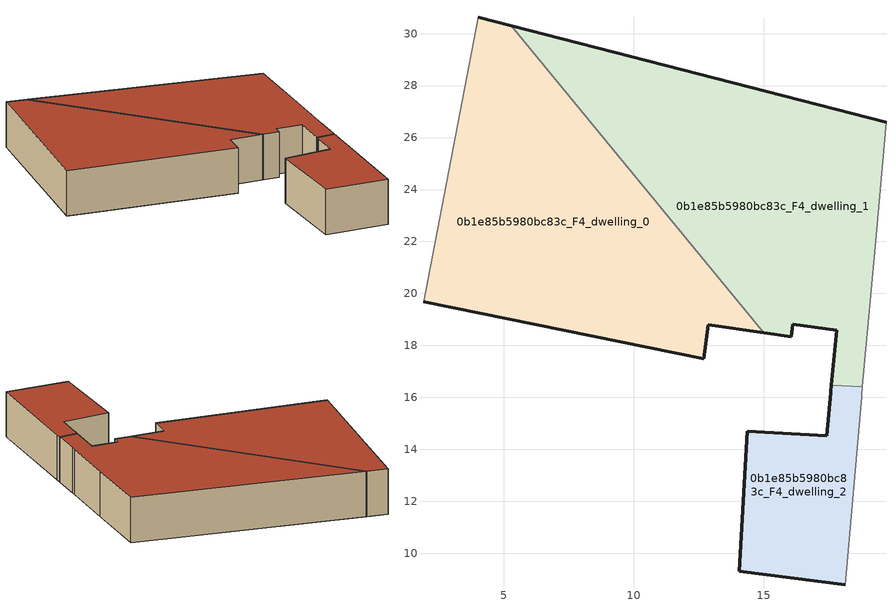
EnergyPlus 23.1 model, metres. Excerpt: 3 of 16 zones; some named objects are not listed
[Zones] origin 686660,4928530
0b1e85b5980bc83c_F4_dwelling_0
 floor to 0b1e85b5980bc83c_F3_dwelling_0 (EU_floor_Construction): 15.01,18.49 5.29,30.3 4.01,30.64 1.91,19.69 12.7,17.49 12.87,18.79 z12
 wall outside (EU_wall_Construction): 4.01,30.64 5.29,30.3 / 15.01,18.49 12.87,18.79 12.7,17.49 1.91,19.69 z12:15
 wall adiabatic (EU_wall_Construction): 1.91,19.69 4.01,30.64 z12:15
 wall to 0b1e85b5980bc83c_F4_dwelling_1 (EU_wall_Construction): 5.29,30.3 15.01,18.49 z12:15
 roof outside (EU_roof_Construction): 5.29,30.3 15.01,18.49 12.87,18.79 12.7,17.49 1.91,19.69 4.01,30.64 z15
0b1e85b5980bc83c_F4_dwelling_1
 floor to 0b1e85b5980bc83c_F3_dwelling_1 (EU_floor_Construction): 18.8,16.4 18.96,18.28 18.98,18.47 19.34,22.24 19.71,26.59 5.29,30.3 15.01,18.49 16.06,18.34 16.13,18.82 17.81,18.59 17.61,16.47 z12
 wall outside (EU_wall_Construction): 17.61,16.47 17.81,18.59 16.13,18.82 16.06,18.34 15.01,18.49 / 5.29,30.3 19.71,26.59 z12:15
 wall adiabatic (EU_wall_Construction): 19.71,26.59 19.34,22.24 18.98,18.47 18.96,18.28 18.8,16.4 z12:15
 wall to 0b1e85b5980bc83c_F4_dwelling_2 (EU_wall_Construction): 18.8,16.4 17.61,16.47 z12:15
 roof outside (EU_roof_Construction): 19.71,26.59 19.34,22.24 18.98,18.47 18.96,18.28 18.8,16.4 17.61,16.47 17.81,18.59 16.13,18.82 16.06,18.34 15.01,18.49 5.29,30.3 z15
0b1e85b5980bc83c_F4_dwelling_2
 floor to 0b1e85b5980bc83c_F3_dwelling_2 (EU_floor_Construction): 18.14,8.78 18.77,16.02 18.78,16.1 18.8,16.4 17.61,16.47 17.59,16.24 17.58,16.17 17.43,14.53 14.37,14.7 14.07,9.32 z12
 wall outside (EU_wall_Construction): 18.14,8.78 14.07,9.32 14.37,14.7 17.43,14.53 17.58,16.17 17.59,16.24 17.61,16.47 z12:15
 wall adiabatic (EU_wall_Construction): 18.8,16.4 18.78,16.1 18.77,16.02 18.14,8.78 z12:15
 roof outside (EU_roof_Construction): 18.8,16.4 18.78,16.1 18.77,16.02 18.14,8.78 14.07,9.32 14.37,14.7 17.43,14.53 17.58,16.17 17.59,16.24 17.61,16.47 z15
[Building]
EU S2 Campaign: North Axis=0; Terrain=City; Solar Distribution=FullExterior
[Site:Location]
Bologna: Latitude=44.5; Longitude=11.25; Time Zone=1; Elevation=37
[SizingPeriod:WeatherFileDays]
AnnualSizingPeriod: Begin Month=1; Begin Day of Month=1; End Month=12; End Day of Month=31; Day of Week for Start Day=Monday; Use Weather File Daylight Saving Period=No; Use Weather File Rain and Snow Indicators=No
[MATERIAL]
EU_InternalMass_Material: Roughness=MediumRough; Thickness=0.1; Conductivity=1; Density=1800; Specific Heat=900; Thermal Absorptance=0.9; Solar Absorptance=0.7; Visible Absorptance=0.7
[MATERIAL:NOMASS] Roughness=MediumRough; Thermal Absorptance=0.9; Solar Absorptance=0.7; Visible Absorptance=0.7
Name | Thermal Resistance
EU_wall_NoMass | 0.905828
EU_roof_NoMass | 0.37593
EU_floor_NoMass | 0.67114
[CONSTRUCTION]
EU_wall_Construction: EU_wall_NoMass
EU_roof_Construction: EU_roof_NoMass
EU_floor_Construction: EU_floor_NoMass
EU_InternalMass_Construction: EU_InternalMass_Material
[ZONE] Type=1; Multiplier=1; Ceiling Height=autocalculate; Floor Area=autocalculate; Part of Total Floor Area=Yes
Name | Volume
0b1e85b5980bc83c_F4_dwelling_0 | 256.348
0b1e85b5980bc83c_F4_dwelling_1 | 256.37
0b1e85b5980bc83c_F4_dwelling_2 | 76.604
[INTERNALMASS] Construction=EU_InternalMass_Construction
Name | Zone or ZoneList | Surface Area
0b1e85b5980bc83c_F4_dwelling_0_EU_InternalMass | 0b1e85b5980bc83c_F4_dwelling_0 | 85.4494
0b1e85b5980bc83c_F4_dwelling_1_EU_InternalMass | 0b1e85b5980bc83c_F4_dwelling_1 | 85.4572
0b1e85b5980bc83c_F4_dwelling_2_EU_InternalMass | 0b1e85b5980bc83c_F4_dwelling_2 | 25.5347
[OTHEREQUIPMENT] Fuel Type=Electricity; Design Level Calculation Method=Watts/Area; Power per Zone Floor Area=1; Fraction Latent=0; Fraction Radiant=0; Fraction Lost=0; Carbon Dioxide Generation Rate=0; EndUse Subcategory=EU_Step8_InternalGains
Name | Zone or ZoneList or Space or SpaceList | Schedule
EU_Step8_InternalGain_0b1e85b5980bc83c_F4_dwelling_0_f000 | 0b1e85b5980bc83c_F4_dwelling_0 | EU_Step8_GainSchedule_0b1e85b5980bc83c_F4_dwelling_0_f000
EU_Step8_InternalGain_0b1e85b5980bc83c_F4_dwelling_1_f000 | 0b1e85b5980bc83c_F4_dwelling_1 | EU_Step8_GainSchedule_0b1e85b5980bc83c_F4_dwelling_1_f000
EU_Step8_InternalGain_0b1e85b5980bc83c_F4_dwelling_2_f000 | 0b1e85b5980bc83c_F4_dwelling_2 | EU_Step8_GainSchedule_0b1e85b5980bc83c_F4_dwelling_2_f000
[ZONEVENTILATION:DESIGNFLOWRATE] Schedule=EU_AlwaysOn; Design Flow Rate Calculation Method=AirChanges/Hour; Air Changes per Hour=0.73129; Ventilation Type=Natural; Fan Pressure Rise=0; Fan Total Efficiency=1; Constant Term Coefficient=1; Temperature Term Coefficient=0; Velocity Term Coefficient=0; Velocity Squared Term Coefficient=0; Minimum Indoor Temperature=-100; Maximum Indoor Temperature=100; Delta Temperature=-100; Minimum Outdoor Temperature=-100; Maximum Outdoor Temperature=100; Maximum Wind Speed=40
Name | Zone or ZoneList or Space or SpaceList
EU_ConstantAir_0b1e85b5980bc83c_F4_dwelling_0 | 0b1e85b5980bc83c_F4_dwelling_0
EU_ConstantAir_0b1e85b5980bc83c_F4_dwelling_1 | 0b1e85b5980bc83c_F4_dwelling_1
EU_ConstantAir_0b1e85b5980bc83c_F4_dwelling_2 | 0b1e85b5980bc83c_F4_dwelling_2
[HVACTEMPLATE:ZONE:IDEALLOADSAIRSYSTEM] System Availability Schedule=EU_AlwaysOn; Maximum Heating Supply Air Temperature=50; Minimum Cooling Supply Air Temperature=13; Maximum Heating Supply Air Humidity Ratio=0.0156; Minimum Cooling Supply Air Humidity Ratio=0.0077; Heating Limit=NoLimit; Cooling Limit=NoLimit; Heating Availability Schedule=EU_AlwaysOn; Cooling Availability Schedule=EU_CoolingOff; Dehumidification Control Type=ConstantSensibleHeatRatio; Cooling Sensible Heat Ratio=0.7; Dehumidification Setpoint=60; Humidification Control Type=None; Humidification Setpoint=30; Outdoor Air Method=None; Outdoor Air Flow Rate per Person=0.00944; Outdoor Air Flow Rate per Zone Floor Area=0; Outdoor Air Flow Rate per Zone=0; Demand Controlled Ventilation Type=None; Outdoor Air Economizer Type=NoEconomizer; Heat Recovery Type=None; Sensible Heat Recovery Effectiveness=0.7; Latent Heat Recovery Effectiveness=0.65
Name | Template Thermostat
0b1e85b5980bc83c_F4_dwelling_0 | EU_HeatOnly_0b1e85b5980bc83c_F4_dwelling_0
0b1e85b5980bc83c_F4_dwelling_1 | EU_HeatOnly_0b1e85b5980bc83c_F4_dwelling_1
0b1e85b5980bc83c_F4_dwelling_2 | EU_HeatOnly_0b1e85b5980bc83c_F4_dwelling_2
[SIZING:ZONE] Zone Cooling Design Supply Air Temperature Input Method=SupplyAirTemperature; Zone Cooling Design Supply Air Temperature=13; Zone Heating Design Supply Air Temperature Input Method=SupplyAirTemperature; Zone Heating Design Supply Air Temperature=50; Zone Cooling Design Supply Air Humidity Ratio=0.008; Zone Heating Design Supply Air Humidity Ratio=0.008; Cooling Design Air Flow Method=DesignDay; Cooling Design Air Flow Rate=0; Cooling Minimum Air Flow per Zone Floor Area=0.000762; Cooling Minimum Air Flow=0; Cooling Minimum Air Flow Fraction=0.2; Heating Design Air Flow Method=DesignDay; Heating Design Air Flow Rate=0; Heating Maximum Air Flow per Zone Floor Area=0.002032; Heating Maximum Air Flow=0.141576; Heating Maximum Air Flow Fraction=0.3; Account for Dedicated Outdoor Air System=No; Dedicated Outdoor Air System Control Strategy=NeutralSupplyAir; Dedicated Outdoor Air Low Setpoint Temperature for Design=autosize; Dedicated Outdoor Air High Setpoint Temperature for Design=autosize; Zone Load Sizing Method=Sensible Load Only No Latent Load; Zone Latent Cooling Design Supply Air Humidity Ratio Input Method=HumidityRatioDifference; Zone Cooling Design Supply Air Humidity Ratio Difference=0.005; Zone Latent Heating Design Supply Air Humidity Ratio Input Method=HumidityRatioDifference; Zone Humidification Design Supply Air Humidity Ratio Difference=0.005
0b1e85b5980bc83c_F4_dwelling_0; 0b1e85b5980bc83c_F4_dwelling_1; 0b1e85b5980bc83c_F4_dwelling_2
[SCHEDULE:CONSTANT]
Name | Hourly Value
EU_AlwaysOn | 1
EU_CoolingOff | 0
[SCHEDULE:FILE] Column Number=1; Rows to Skip at Top=0; Number of Hours of Data=8760; Column Separator=Comma; Interpolate to Timestep=No; Minutes per Item=60; Adjust Schedule for Daylight Savings=Yes
Name | File
EU_Step8_GainSchedule_0b1e85b5980bc83c_F4_dwelling_0_f000 | ../../schedules/0b1e85b5980bc83c/0b1e85b5980bc83c_F4_dwelling_0_f000_gain.csv
EU_Step8_GainSchedule_0b1e85b5980bc83c_F4_dwelling_1_f000 | ../../schedules/0b1e85b5980bc83c/0b1e85b5980bc83c_F4_dwelling_1_f000_gain.csv
EU_Step8_GainSchedule_0b1e85b5980bc83c_F4_dwelling_2_f000 | ../../schedules/0b1e85b5980bc83c/0b1e85b5980bc83c_F4_dwelling_2_f000_gain.csv
